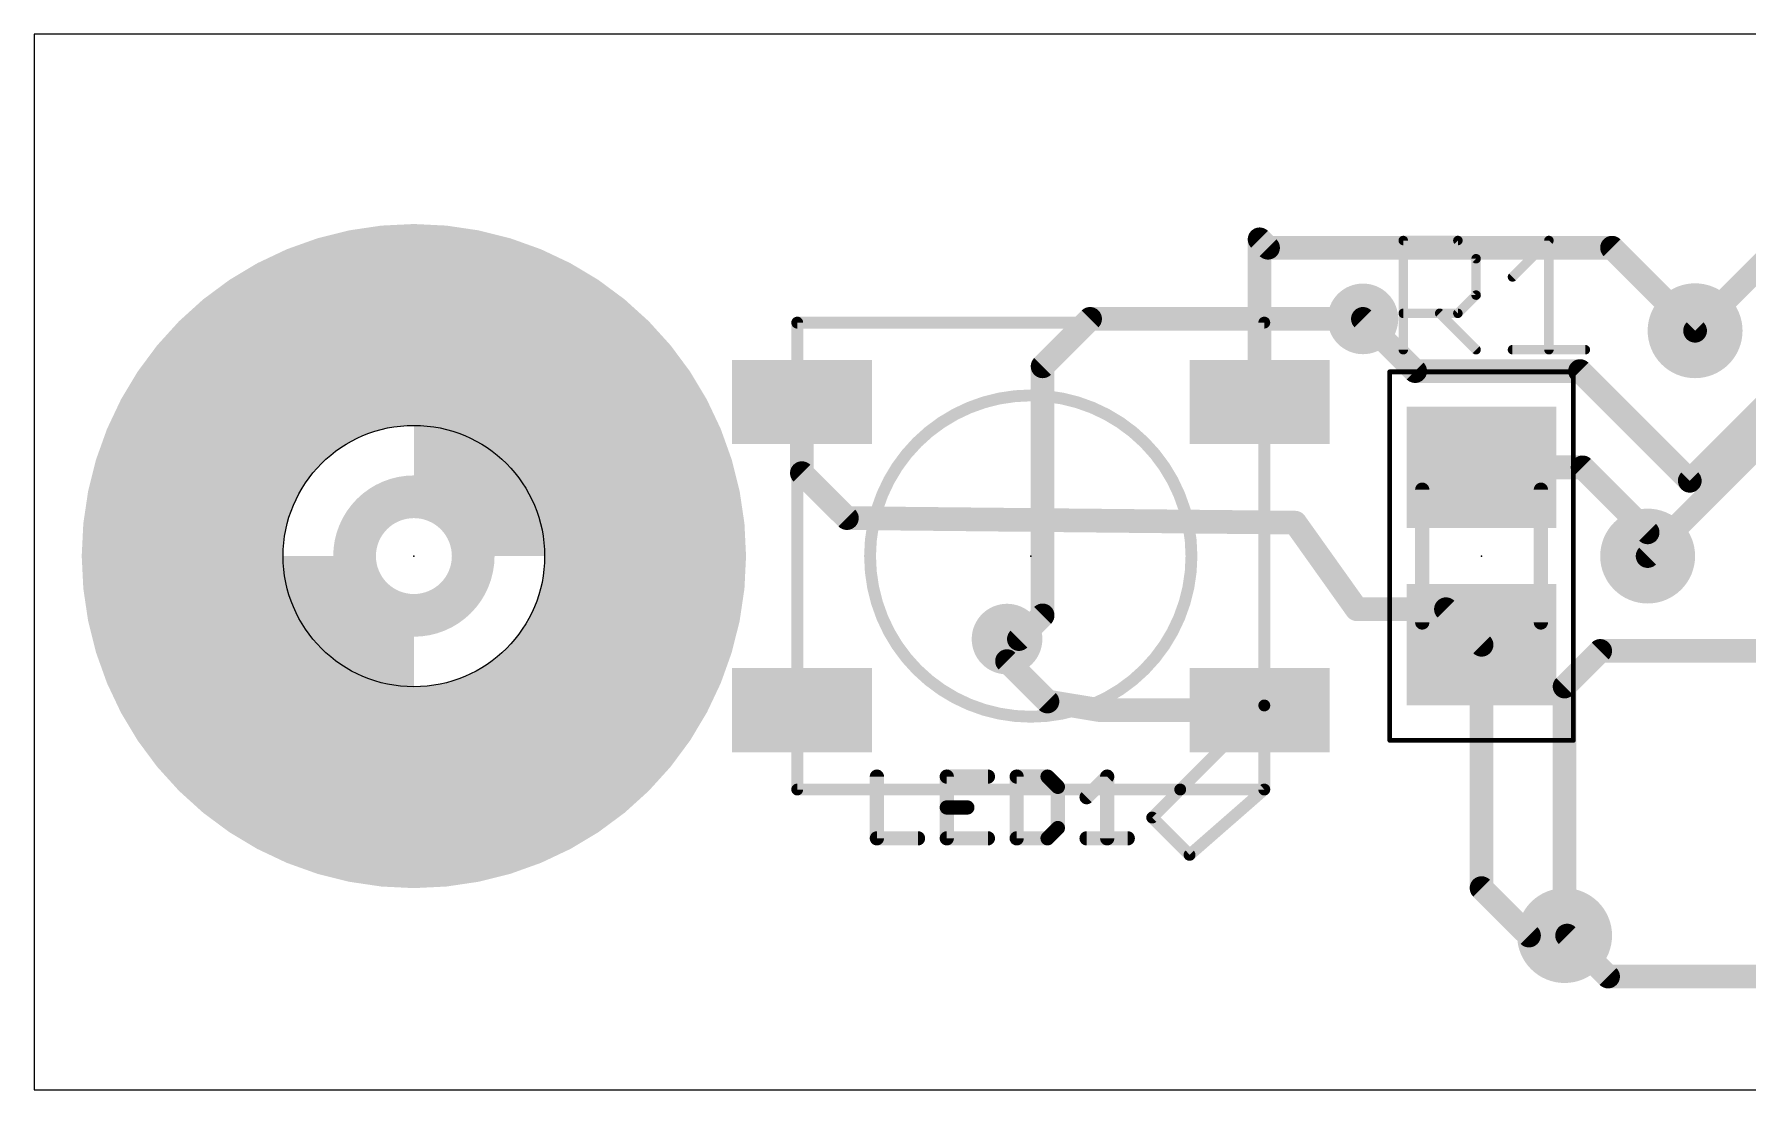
# Model space of a CAD drawing. Extents: x -22.6 to 50.8, y -10.7 to 0.6.
# Drawn here: x -22.61 to -4.26, y -10.67 to 0.64 of the extents above; entities that cross this region are included whole.
import ezdxf

# ---------------------------------------------------------------- set-up
doc = ezdxf.new("R2010")
doc.units = 0
for name, color, linetype in [('1', 12, 'CONTINUOUS'), ('16', 132, 'CONTINUOUS'), ('18', 110, 'CONTINUOUS'), ('20', 53, 'CONTINUOUS'), ('21', 253, 'CONTINUOUS'), ('23', 53, 'CONTINUOUS'), ('25', 253, 'CONTINUOUS'), ('39', 12, 'CONTINUOUS'), ('40', 132, 'CONTINUOUS'), ('41', 12, 'CONTINUOUS'), ('42', 132, 'CONTINUOUS'), ('51', 253, 'CONTINUOUS')]:
    doc.layers.add(name, color=color, linetype=linetype)

# ---------------------------------------------------------------- blocks, each defined once
blk = doc.blocks.new('RECT')
blk.add_solid([(-0.5, -0.5), (0.5, -0.5), (-0.5, 0.5), (0.5, 0.5)])
blk = doc.blocks.new('ROUNDV')
at = {"const_width": 0.5}
blk.add_lwpolyline([(0, -0.25, 1), (0, 0.25, 1), (0, -0.25)], format="xyb", dxfattribs=at)

msp = doc.modelspace()

# ---------------------------------------------------------------- linework, layer by layer
at = {"layer": '1', "const_width": 0.254}
for points in [[(-9.398, -1.651), (-9.488, -1.561)], [(-9.488, -3.303), (-9.488, -1.561)], [(-9.398, -1.651), (-5.715, -1.651)], [(-5.715, -1.651), (-4.826, -2.54)], [(-7.823, -2.972), (-8.382, -2.413)], [(-6.0578, -2.972), (-7.823, -2.972)], [(-4.8829, -4.1469), (-6.0578, -2.972)], [(-14.388, -3.303), (-14.388, -4.065)], [(-4.051, -3.315), (-4.8829, -4.1469)], [(-13.9067, -4.5463), (-14.388, -4.065)], [(-7.112, -4.003), (-6.03, -4.003)], [(-6.03, -4.003), (-5.334, -4.699)], [(-9.1077, -4.5953), (-13.9067, -4.5463)], [(-8.448, -5.522), (-9.1077, -4.5953)], [(-5.334, -4.699), (-5.334, -4.953)], [(-7.493, -5.522), (-8.448, -5.522)], [(-7.493, -5.522), (-7.112, -5.903)], [(-12.192, -5.842), (-12.192, -6.078)], [(-7.112, -5.903), (-7.112, -8.509)], [(-11.7595, -6.5105), (-12.192, -6.078)], [(-11.1982, -6.603), (-11.7595, -6.5105)], [(-9.488, -6.603), (-11.1982, -6.603)], [(-7.112, -8.509), (-6.604, -9.017)], [(-6.604, -9.017), (-6.223, -9.017)]]:
    msp.add_lwpolyline(points, dxfattribs=at)
at = {"layer": '1', "const_width": 0.127}
for points in [[(-9.4431, -1.5161, 1), (-9.5329, -1.6059)], [(-9.4245, -1.561, 1), (-9.5515, -1.561)], [(-9.398, -1.5875, 1), (-9.398, -1.7145)], [(-9.4429, -1.6959, 1), (-9.3531, -1.6061)], [(-5.6701, -1.6061, 1), (-5.7599, -1.6959)], [(-5.715, -1.7145, 1), (-5.715, -1.5875)], [(-8.3371, -2.3681, 1), (-8.4269, -2.4579)], [(-4.8709, -2.5849, 1), (-4.7811, -2.4951)], [(-7.823, -2.9085, 1), (-7.823, -3.0355)], [(-7.8679, -3.0169, 1), (-7.7781, -2.9271)], [(-6.0129, -2.9271, 1), (-6.1027, -3.0169)], [(-6.0578, -3.0355, 1), (-6.0578, -2.9085)], [(-14.3245, -3.303, 1), (-14.4515, -3.303)], [(-9.5515, -3.303, 1), (-9.4245, -3.303)], [(-14.3431, -4.0201, 1), (-14.4329, -4.1099)], [(-14.4515, -4.065, 1), (-14.3245, -4.065)], [(-7.112, -3.9395, 1), (-7.112, -4.0665)], [(-5.9851, -3.9581, 1), (-6.0749, -4.0479)], [(-6.03, -4.0665, 1), (-6.03, -3.9395)], [(-4.9278, -4.102, 1), (-4.838, -4.1918)], [(-4.9278, -4.1918, 1), (-4.838, -4.102)], [(-13.9061, -4.4828, 1), (-13.9074, -4.6098)], [(-13.9516, -4.5912, 1), (-13.8618, -4.5014)], [(-9.0559, -4.5585, 1), (-9.1594, -4.6322)], [(-9.1083, -4.6588, 1), (-9.107, -4.5318)], [(-5.2705, -4.699, 1), (-5.3975, -4.699)], [(-5.3789, -4.7439, 1), (-5.2891, -4.6541)], [(-5.3975, -4.953, 1), (-5.2705, -4.953)], [(-8.448, -5.4585, 1), (-8.448, -5.5855)], [(-8.4997, -5.5588, 1), (-8.3963, -5.4852)], [(-7.4481, -5.4771, 1), (-7.5379, -5.5669)], [(-7.493, -5.5855, 1), (-7.493, -5.4585)], [(-12.1285, -5.842, 1), (-12.2555, -5.842)], [(-7.0485, -5.903, 1), (-7.1755, -5.903)], [(-7.1569, -5.9479, 1), (-7.0671, -5.8581)], [(-12.1471, -6.0331, 1), (-12.2369, -6.1229)], [(-12.2555, -6.078, 1), (-12.1285, -6.078)], [(-11.7492, -6.4478, 1), (-11.7698, -6.5731)], [(-11.8044, -6.5554, 1), (-11.7146, -6.4656)], [(-11.1982, -6.5395, 1), (-11.1982, -6.6665)], [(-11.2085, -6.6657, 1), (-11.1879, -6.5403)], [(-9.488, -6.6665, 1), (-9.488, -6.5395)], [(-7.0671, -8.4641, 1), (-7.1569, -8.5539)], [(-7.1755, -8.509, 1), (-7.0485, -8.509)], [(-6.604, -8.9535, 1), (-6.604, -9.0805)], [(-6.6489, -9.0619, 1), (-6.5591, -8.9721)], [(-6.223, -9.0805, 1), (-6.223, -8.9535)]]:
    msp.add_lwpolyline(points, format="xyb", dxfattribs=at)
at = {"layer": '16', "const_width": 0.254}
for points in [[(-4.826, -2.54), (-3.556, -1.27)], [(-5.334, -4.953), (-2.159, -1.778)], [(-11.303, -2.413), (-11.811, -2.921)], [(-8.382, -2.413), (-11.303, -2.413)], [(-11.811, -2.921), (-11.811, -5.588)], [(-11.811, -5.588), (-12.065, -5.842)], [(-12.065, -5.842), (-12.192, -5.842)], [(-5.842, -5.969), (-6.223, -6.35)], [(4.3039, -5.969), (-5.842, -5.969)], [(-6.223, -6.35), (-6.223, -9.017)], [(-6.223, -9.017), (-6.1961, -9.017)], [(-6.1961, -9.017), (-5.7575, -9.4556)], [(46.863, -9.4556), (-5.7575, -9.4556)]]:
    msp.add_lwpolyline(points, dxfattribs=at)
at = {"layer": '16', "const_width": 0.127}
for points in [[(-11.303, -2.3495, 1), (-11.303, -2.4765)], [(-11.2581, -2.4579, 1), (-11.3479, -2.3681)], [(-8.382, -2.4765, 1), (-8.382, -2.3495)], [(-4.8709, -2.4951, 1), (-4.7811, -2.5849)], [(-11.7475, -2.921, 1), (-11.8745, -2.921)], [(-11.8559, -2.8761, 1), (-11.7661, -2.9659)], [(-5.3789, -4.9081, 1), (-5.2891, -4.9979)], [(-11.7661, -5.6329, 1), (-11.8559, -5.5431)], [(-11.8745, -5.588, 1), (-11.7475, -5.588)], [(-12.192, -5.7785, 1), (-12.192, -5.9055)], [(-12.1099, -5.7971, 1), (-12.0201, -5.8869)], [(-12.065, -5.9055, 1), (-12.065, -5.7785)], [(-5.842, -5.9055, 1), (-5.842, -6.0325)], [(-5.7971, -6.0139, 1), (-5.8869, -5.9241)], [(-6.1595, -6.35, 1), (-6.2865, -6.35)], [(-6.2679, -6.3051, 1), (-6.1781, -6.3949)], [(-6.223, -8.9535, 1), (-6.223, -9.0805)], [(-6.2865, -9.017, 1), (-6.1595, -9.017)], [(-6.1512, -8.9721, 1), (-6.241, -9.0619)], [(-6.1961, -9.0805, 1), (-6.1961, -8.9535)], [(-5.7575, -9.3921, 1), (-5.7575, -9.5191)], [(-5.8024, -9.5005, 1), (-5.7126, -9.4107)]]:
    msp.add_lwpolyline(points, format="xyb", dxfattribs=at)
at = {"layer": '20'}
for p, q in [((-22.606, 0.635), (-22.606, -10.668)), ((50.8, 0.635), (-22.606, 0.635)), ((-22.606, -10.668), (50.8, -10.668))]:
    msp.add_line(p, q, dxfattribs=at)
msp.add_circle((-18.542, -4.953), 1.4, dxfattribs=at)
at = {"layer": '21'}
for points, const_width in [([(-18.542, -7.874, 1), (-18.542, -2.032, 1), (-18.542, -7.874)], 0.1524), ([(-14.4063, -2.453, 1), (-14.4698, -2.453)], 0.0635), ([(-14.438, -2.4213, 1), (-14.438, -2.4848)], 0.0635), ([(-9.4063, -2.453, 1), (-9.4698, -2.453)], 0.0635), ([(-9.438, -2.4848, 1), (-9.438, -2.4213)], 0.0635), ([(-11.938, -6.6735, 1), (-11.938, -3.2325, 1), (-11.938, -6.6735)], 0.127), ([(-18.542, -6.453, 1), (-18.542, -3.453, 1), (-18.542, -6.453)], 0.2032), ([(-9.4063, -6.553, 1), (-9.4698, -6.553)], 0.0635), ([(-9.4698, -6.553, 1), (-9.4063, -6.553)], 0.0635), ([(-9.4155, -6.5755, 1), (-9.4605, -6.5305)], 0.0635), ([(-14.438, -7.4213, 1), (-14.438, -7.4848)], 0.0635), ([(-14.4698, -7.453, 1), (-14.4063, -7.453)], 0.0635), ([(-10.3605, -7.4305, 1), (-10.3155, -7.4755)], 0.0635), ([(-10.338, -7.4213, 1), (-10.338, -7.4848)], 0.0635), ([(-10.3155, -7.4755, 1), (-10.3605, -7.4305)], 0.0635), ([(-10.338, -7.4848, 1), (-10.338, -7.4213)], 0.0635), ([(-9.4698, -7.453, 1), (-9.4063, -7.453)], 0.0635), ([(-9.4171, -7.4769, 1), (-9.4589, -7.4291)], 0.0635), ([(-9.438, -7.4848, 1), (-9.438, -7.4213)], 0.0635), ([(-10.6155, -7.7305, 1), (-10.6605, -7.7755)], 0.0635), ([(-10.6605, -7.7305, 1), (-10.6155, -7.7755)], 0.0635), ([(-10.2589, -8.1291, 1), (-10.2171, -8.1769)], 0.0635), ([(-10.2605, -8.1755, 1), (-10.2155, -8.1305)], 0.0635)]:
    msp.add_lwpolyline(points, format="xyb", dxfattribs=dict(at, const_width=const_width))
at = {"layer": '21', "const_width": 0.127}
for points in [[(-14.438, -2.453), (-9.438, -2.453)], [(-14.438, -7.453), (-14.438, -2.453)], [(-9.438, -2.453), (-9.438, -6.553)], [(-9.438, -6.553), (-10.338, -7.453)], [(-9.438, -6.553), (-9.438, -7.453)], [(-10.338, -7.453), (-14.438, -7.453)], [(-10.338, -7.453), (-10.638, -7.753)], [(-9.438, -7.453), (-10.338, -7.453)], [(-10.238, -8.153), (-9.438, -7.453)], [(-10.638, -7.753), (-10.238, -8.153)]]:
    msp.add_lwpolyline(points, dxfattribs=at)
at = {"layer": '23'}
for p in [(-18.542, -4.953), (-11.938, -4.953), (-7.112, -4.953)]:
    msp.add_point(p, dxfattribs=at)
at = {"layer": '25'}
for points, const_width in [([(-7.9502, -2.7432), (-7.9502, -1.5738)], 0.1016), ([(-7.9502, -1.5738), (-7.3655, -1.5738)], 0.1016), ([(-7.3655, -1.5738), (-7.1706, -1.7687)], 0.1016), ([(-6.7808, -1.9636), (-6.391, -1.5738)], 0.1016), ([(-6.391, -1.5738), (-6.391, -2.7432)], 0.1016), ([(-7.1706, -1.7687), (-7.1706, -2.1585)], 0.1016), ([(-7.1706, -2.1585), (-7.3655, -2.3534)], 0.1016), ([(-7.3655, -2.3534), (-7.9502, -2.3534)], 0.1016), ([(-7.5604, -2.3534), (-7.1706, -2.7432)], 0.1016), ([(-6.7808, -2.7432), (-6.0012, -2.7432)], 0.1016), ([(-13.5855, -7.3146), (-13.5855, -7.9756)], 0.1524), ([(-12.3964, -7.3146), (-12.837, -7.3146)], 0.1524), ([(-12.837, -7.3146), (-12.837, -7.9756)], 0.1524), ([(-12.0886, -7.3146), (-12.0886, -7.9756)], 0.1524), ([(-11.7582, -7.3146), (-12.0886, -7.3146)], 0.1524), ([(-11.648, -7.4248), (-11.7582, -7.3146)], 0.1524), ([(-11.3402, -7.535), (-11.1199, -7.3146)], 0.1524), ([(-11.1199, -7.3146), (-11.1199, -7.9756)], 0.1524), ([(-11.648, -7.8654), (-11.648, -7.4248)], 0.1524), ([(-12.837, -7.6451), (-12.6167, -7.6451)], 0.1524), ([(-11.7582, -7.9756), (-11.648, -7.8654)], 0.1524), ([(-13.5855, -7.9756), (-13.1448, -7.9756)], 0.1524), ([(-12.837, -7.9756), (-12.3964, -7.9756)], 0.1524), ([(-12.0886, -7.9756), (-11.7582, -7.9756)], 0.1524), ([(-11.3402, -7.9756), (-10.8996, -7.9756)], 0.1524)]:
    msp.add_lwpolyline(points, dxfattribs=dict(at, const_width=const_width))
for points, const_width in [([(-7.9248, -1.5738, 1), (-7.9756, -1.5738)], 0.0508), ([(-7.9502, -1.5484, 1), (-7.9502, -1.5992)], 0.0508), ([(-7.3475, -1.5558, 1), (-7.3835, -1.5918)], 0.0508), ([(-7.3655, -1.5992, 1), (-7.3655, -1.5484)], 0.0508), ([(-6.3656, -1.5738, 1), (-6.4164, -1.5738)], 0.0508), ([(-6.373, -1.5918, 1), (-6.409, -1.5558)], 0.0508), ([(-7.1452, -1.7687, 1), (-7.196, -1.7687)], 0.0508), ([(-7.1886, -1.7867, 1), (-7.1526, -1.7507)], 0.0508), ([(-6.7988, -1.9456, 1), (-6.7628, -1.9816)], 0.0508), ([(-7.196, -2.1585, 1), (-7.1452, -2.1585)], 0.0508), ([(-7.1526, -2.1765, 1), (-7.1886, -2.1405)], 0.0508), ([(-7.9502, -2.328, 1), (-7.9502, -2.3788)], 0.0508), ([(-7.5424, -2.3354, 1), (-7.5784, -2.3714)], 0.0508), ([(-7.3835, -2.3354, 1), (-7.3475, -2.3714)], 0.0508), ([(-7.3655, -2.3788, 1), (-7.3655, -2.328)], 0.0508), ([(-7.9756, -2.7432, 1), (-7.9248, -2.7432)], 0.0508), ([(-7.1886, -2.7612, 1), (-7.1526, -2.7252)], 0.0508), ([(-6.7808, -2.7178, 1), (-6.7808, -2.7686)], 0.0508), ([(-6.4164, -2.7432, 1), (-6.3656, -2.7432)], 0.0508), ([(-6.0012, -2.7686, 1), (-6.0012, -2.7178)], 0.0508), ([(-13.5474, -7.3146, 1), (-13.6236, -7.3146)], 0.0762), ([(-12.837, -7.2765, 1), (-12.837, -7.3527)], 0.0762), ([(-12.7989, -7.3146, 1), (-12.8751, -7.3146)], 0.0762), ([(-12.3964, -7.3527, 1), (-12.3964, -7.2765)], 0.0762), ([(-12.0505, -7.3146, 1), (-12.1267, -7.3146)], 0.0762), ([(-12.0886, -7.2765, 1), (-12.0886, -7.3527)], 0.0762), ([(-11.7312, -7.2877, 1), (-11.7851, -7.3416)], 0.0762), ([(-11.7582, -7.3527, 1), (-11.7582, -7.2765)], 0.0762), ([(-11.0818, -7.3146, 1), (-11.158, -7.3146)], 0.0762), ([(-11.093, -7.3416, 1), (-11.1468, -7.2877)], 0.0762), ([(-11.6099, -7.4248, 1), (-11.6861, -7.4248)], 0.0762), ([(-11.6749, -7.4517, 1), (-11.621, -7.3979)], 0.0762), ([(-11.3672, -7.508, 1), (-11.3133, -7.5619)], 0.0762), ([(-12.837, -7.607, 1), (-12.837, -7.6832)], 0.0762), ([(-12.6167, -7.6832, 1), (-12.6167, -7.607)], 0.0762), ([(-11.6861, -7.8654, 1), (-11.6099, -7.8654)], 0.0762), ([(-11.621, -7.8924, 1), (-11.6749, -7.8385)], 0.0762), ([(-13.5855, -7.9375, 1), (-13.5855, -8.0137)], 0.0762), ([(-13.6236, -7.9756, 1), (-13.5474, -7.9756)], 0.0762), ([(-13.1448, -8.0137, 1), (-13.1448, -7.9375)], 0.0762), ([(-12.837, -7.9375, 1), (-12.837, -8.0137)], 0.0762), ([(-12.8751, -7.9756, 1), (-12.7989, -7.9756)], 0.0762), ([(-12.3964, -8.0137, 1), (-12.3964, -7.9375)], 0.0762), ([(-12.0886, -7.9375, 1), (-12.0886, -8.0137)], 0.0762), ([(-12.1267, -7.9756, 1), (-12.0505, -7.9756)], 0.0762), ([(-11.7851, -7.9487, 1), (-11.7312, -8.0025)], 0.0762), ([(-11.7582, -8.0137, 1), (-11.7582, -7.9375)], 0.0762), ([(-11.3402, -7.9375, 1), (-11.3402, -8.0137)], 0.0762), ([(-11.158, -7.9756, 1), (-11.0818, -7.9756)], 0.0762), ([(-10.8996, -8.0137, 1), (-10.8996, -7.9375)], 0.0762)]:
    msp.add_lwpolyline(points, format="xyb", dxfattribs=dict(at, const_width=const_width))
at = {"layer": '39'}
for points, const_width in [([(-18.542, -7.493, 1), (-18.542, -2.413, 1), (-18.542, -7.493)], 2.032), ([(-8.0823, -2.98, 1), (-8.1077, -2.98)], 0.0254), ([(-8.095, -2.9673, 1), (-8.095, -2.9927)], 0.0254), ([(-6.1163, -2.98, 1), (-6.1417, -2.98)], 0.0254), ([(-6.129, -2.9927, 1), (-6.129, -2.9673)], 0.0254), ([(-8.095, -6.9133, 1), (-8.095, -6.9387)], 0.0254), ([(-8.1077, -6.926, 1), (-8.0823, -6.926)], 0.0254), ([(-6.1417, -6.926, 1), (-6.1163, -6.926)], 0.0254), ([(-6.129, -6.9387, 1), (-6.129, -6.9133)], 0.0254)]:
    msp.add_lwpolyline(points, format="xyb", dxfattribs=dict(at, const_width=const_width))
at = {"layer": '39', "const_width": 0.0508}
for points in [[(-8.095, -6.926), (-8.095, -2.98)], [(-8.095, -2.98), (-6.129, -2.98)], [(-6.129, -2.98), (-6.129, -6.926)], [(-6.129, -6.926), (-8.095, -6.926)]]:
    msp.add_lwpolyline(points, dxfattribs=at)
at = {"layer": '40', "const_width": 2.032}
msp.add_lwpolyline([(-18.542, -7.493, 1), (-18.542, -2.413, 1), (-18.542, -7.493)], format="xyb", dxfattribs=at)
at = {"layer": '41', "const_width": 2.032}
msp.add_lwpolyline([(-18.542, -7.493, 1), (-18.542, -2.413, 1), (-18.542, -7.493)], format="xyb", dxfattribs=at)
at = {"layer": '42', "const_width": 2.032}
msp.add_lwpolyline([(-18.542, -7.493, 1), (-18.542, -2.413, 1), (-18.542, -7.493)], format="xyb", dxfattribs=at)
at = {"layer": '51'}
for points, const_width in [([(-16.764, -4.953, 0.4142), (-18.542, -3.175)], 2.286), ([(-20.32, -4.953, 0.4142), (-18.542, -6.731)], 2.286), ([(-18.542, -5.588, 1), (-18.542, -4.318, 1), (-18.542, -5.588)], 0.4572), ([(-7.7089, -4.2418, 1), (-7.7851, -4.2418)], 0.0762), ([(-6.4389, -4.2418, 1), (-6.5151, -4.2418)], 0.0762), ([(-7.7851, -5.6642, 1), (-7.7089, -5.6642)], 0.0762), ([(-6.5151, -5.6642, 1), (-6.4389, -5.6642)], 0.0762)]:
    msp.add_lwpolyline(points, format="xyb", dxfattribs=dict(at, const_width=const_width))
at = {"layer": '51', "const_width": 0.1524}
for points in [[(-7.747, -4.2418), (-7.747, -5.6642)], [(-6.477, -4.2418), (-6.477, -5.6642)]]:
    msp.add_lwpolyline(points, dxfattribs=at)

# ---------------------------------------------------------------- block references
at = {"layer": '1', "xscale": 1.5, "yscale": 0.9}
for p in [(-14.388, -3.303), (-9.488, -3.303), (-14.388, -6.603), (-9.488, -6.603)]:
    msp.add_blockref('RECT', p, dxfattribs=at)
at = {"layer": '1', "xscale": 1.3, "yscale": 1.6, "rotation": 90}
for p in [(-7.112, -4.003), (-7.112, -5.903)]:
    msp.add_blockref('RECT', p, dxfattribs=at)
at = {"layer": '18'}
for p, xscale, yscale in [((-8.382, -2.413), 0.7564, 0.7564), ((-8.382, -2.413), 0.7564, 0.7564), ((-4.826, -2.54), 1.016, 1.016), ((-4.826, -2.54), 1.016, 1.016), ((-5.334, -4.953), 1.016, 1.016), ((-5.334, -4.953), 1.016, 1.016), ((-12.192, -5.842), 0.7564, 0.7564), ((-12.192, -5.842), 0.7564, 0.7564), ((-6.223, -9.017), 1.016, 1.016), ((-6.223, -9.017), 1.016, 1.016)]:
    msp.add_blockref('ROUNDV', p, dxfattribs=dict(at, xscale=xscale, yscale=yscale))
at = {"layer": '51', "xscale": 0.3556, "yscale": 1.4224, "rotation": 90}
for p in [(-7.112, -4.0894), (-7.112, -5.8166)]:
    msp.add_blockref('RECT', p, dxfattribs=at)

doc.saveas('drawing.dxf')
